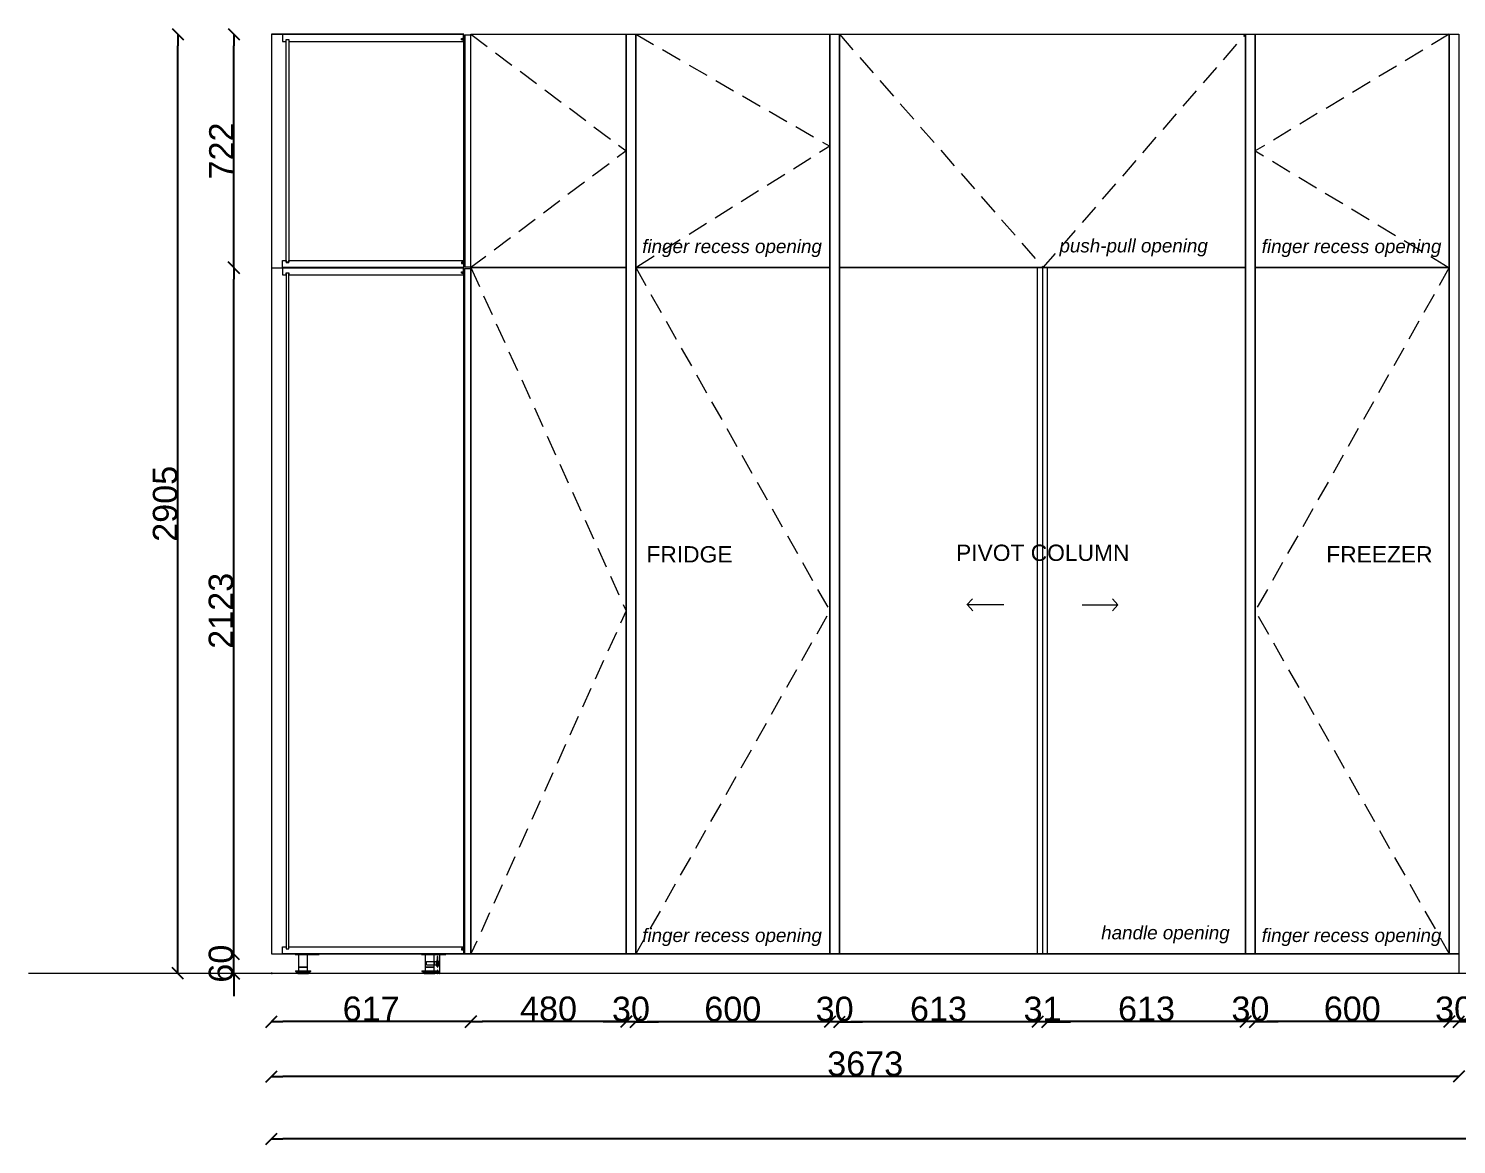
# Model space of a CAD drawing. Header units: millimetres. Extents: x -19300 to 8600, y 27389 to 46650.
# Drawn here: x -4655 to -238, y 33179 to 36630 of the extents above; entities that cross this region are included whole.
import ezdxf

# ---------------------------------------------------------------- set-up
doc = ezdxf.new("R2010")
doc.units = ezdxf.units.MM
doc.header["$LTSCALE"] = 50
doc.header["$PDMODE"] = 1
doc.header["$PDSIZE"] = -2
doc.linetypes.add('TRATTEGGIATAX2SSSS', pattern=[1.905, 1.27, -0.635])
doc.layers.get('0').update_dxf_attribs({"lineweight": 18})
doc.layers.get('Defpoints').update_dxf_attribs({"lineweight": 25})
for name, color, linetype, lineweight in [('DADA_FURNITURES', 7, 'Continuous', 13), ('DADA_TEXT', 7, 'Continuous', 9), ('Quote', 7, 'Continuous', 5)]:
    doc.layers.add(name, color=color, linetype=linetype, lineweight=lineweight)
doc.styles.add('Arial', font='arial.ttf')
doc.styles.add('Helvetica', font='')
doc.styles.add('Helvetica (italic)', font='ariali.ttf')
doc.styles.get('Helvetica').set_extended_font_data('Helvetica')
doc.dimstyles.new('M&C_quote arredo', dxfattribs={"dimtxt": 50.344329, "dimasz": 35.34668, "dimexe": 0, "dimexo": 0, "dimgap": 0.5, "dimtad": 1, "dimdec": 0, "dimtxsty": 'Arial', "dimblk": 'VW_SLASH', "dimblk1": 'VW_SLASH', "dimblk2": 'VW_SLASH', "dimcen": 0, "dimse1": 1, "dimse2": 1, "dimazin": 0, "dimtfac": 1, "dimtdec": 0, "dimtix": 1, "dimtmove": 0, "dimatfit": 0, "dimldrblk": 'VW_SLASH', "dimfxl": 0, "dimfxlon": 1, "dimfrac": 2, "dimtolj": 1, "dimarcsym": 0})

# ---------------------------------------------------------------- blocks, each defined once
blk = doc.blocks.new('VW_SLASH')
at = {"color": 0, "linetype": 'ByBlock', "lineweight": -2, "transparency": 16777216}
blk.add_line((0, 0), (-1, 0), dxfattribs=at)
at = {"color": 0, "linetype": 'Continuous', "lineweight": -2, "transparency": 16777216, "flags": 128}
blk.add_lwpolyline([(0.5, 0.5), (-0.5, -0.5)], dxfattribs=at)
blk = doc.blocks.new('*D140')
at = {"layer": 'Defpoints', "color": 0, "transparency": 16777216}
for p in [(-3903.5, 34181.8), (4584, 34181.8), (-3903.5, 33196.3)]:
    blk.add_point(p, dxfattribs=at)
at = {"layer": 'Quote', "color": 0, "linetype": 'Continuous', "lineweight": -2, "transparency": 16777216}
blk.add_line((4548.7, 33196.3), (-3868.2, 33196.3), dxfattribs=at)
at = {"layer": 'Quote', "color": 0, "lineweight": -2, "transparency": 16777216, "xscale": 35.3466796875, "yscale": 35.3466796875, "zscale": 35.3466796875, "rotation": 180}
blk.add_blockref('VW_SLASH', (-3903.5, 33196.3), dxfattribs=at)
at = {"layer": 'Quote', "color": 0, "lineweight": -2, "transparency": 16777216, "xscale": 35.3466796875, "yscale": 35.3466796875, "zscale": 35.3466796875}
blk.add_blockref('VW_SLASH', (4584, 33196.3), dxfattribs=at)
at = {"layer": 'Quote', "color": 0, "lineweight": 5, "transparency": 16777216, "insert": (340.2, 33235.6), "char_height": 75.65, "attachment_point": 5, "style": 'Helvetica'}
blk.add_mtext('\\A1;8488', dxfattribs=at)
blk = doc.blocks.new('*D144')
at = {"layer": 'Defpoints', "color": 0, "transparency": 16777216}
for p in [(-4020, 33767.8), (-3046.5, 33767.8), (-3046.5, 33707.8)]:
    blk.add_point(p, dxfattribs=at)
at = {"layer": 'Quote', "color": 0, "linetype": 'Continuous', "lineweight": -2, "transparency": 16777216}
for p, q in [((-4020, 33803.1), (-4020, 33838.5)), ((-4020, 33707.8), (-4020, 33767.8)), ((-4020, 33672.4), (-4020, 33637.1))]:
    blk.add_line(p, q, dxfattribs=at)
at = {"layer": 'Quote', "color": 0, "lineweight": -2, "transparency": 16777216, "xscale": 35.3466796875, "yscale": 35.3466796875, "zscale": 35.3466796875}
for p, rotation in [((-4020, 33767.8), 270), ((-4020, 33707.8), 90)]:
    blk.add_blockref('VW_SLASH', p, dxfattribs=dict(at, rotation=rotation))
at = {"layer": 'Quote', "color": 0, "lineweight": 5, "transparency": 16777216, "insert": (-4059.3, 33737.8), "char_height": 75.65, "attachment_point": 5, "rotation": 90, "style": 'Helvetica'}
blk.add_mtext('\\A1;60', dxfattribs=at)
blk = doc.blocks.new('*D145')
at = {"layer": 'Defpoints', "color": 0, "transparency": 16777216}
for p in [(-4020, 35890.8), (-3046.5, 35890.8), (-3046.5, 33767.8)]:
    blk.add_point(p, dxfattribs=at)
at = {"layer": 'Quote', "color": 0, "linetype": 'Continuous', "lineweight": -2, "transparency": 16777216}
blk.add_line((-4020, 33803.1), (-4020, 35855.4), dxfattribs=at)
at = {"layer": 'Quote', "color": 0, "lineweight": -2, "transparency": 16777216, "xscale": 35.3466796875, "yscale": 35.3466796875, "zscale": 35.3466796875}
for p, rotation in [((-4020, 35890.8), 90.00000000000269), ((-4020, 33767.8), 270.0000000000026)]:
    blk.add_blockref('VW_SLASH', p, dxfattribs=dict(at, rotation=rotation))
at = {"layer": 'Quote', "color": 0, "lineweight": 5, "transparency": 16777216, "insert": (-4059.3, 34829.3), "char_height": 75.65, "attachment_point": 5, "rotation": 90, "style": 'Helvetica'}
blk.add_mtext('\\A1;2123', dxfattribs=at)
blk = doc.blocks.new('*D146')
at = {"layer": 'Defpoints', "color": 0, "transparency": 16777216}
for p in [(-4020, 36612.8), (-3046.5, 36612.8), (-3046.5, 35890.8)]:
    blk.add_point(p, dxfattribs=at)
at = {"layer": 'Quote', "color": 0, "linetype": 'Continuous', "lineweight": -2, "transparency": 16777216}
blk.add_line((-4020, 35926.1), (-4020, 36577.4), dxfattribs=at)
at = {"layer": 'Quote', "color": 0, "lineweight": -2, "transparency": 16777216, "xscale": 35.3466796875, "yscale": 35.3466796875, "zscale": 35.3466796875}
for p, rotation in [((-4020, 36612.8), 89.99999999999538), ((-4020, 35890.8), 269.9999999999953)]:
    blk.add_blockref('VW_SLASH', p, dxfattribs=dict(at, rotation=rotation))
at = {"layer": 'Quote', "color": 0, "lineweight": 5, "transparency": 16777216, "insert": (-4058.3, 36251.8), "char_height": 75.65, "attachment_point": 5, "rotation": 90, "style": 'Helvetica'}
blk.add_mtext('\\A1;722', dxfattribs=at)
blk = doc.blocks.new('*D147')
at = {"layer": 'Defpoints', "color": 0, "transparency": 16777216}
for p in [(-4192.7, 36612.8), (-3046.5, 36612.8), (-3046.5, 33707.8)]:
    blk.add_point(p, dxfattribs=at)
at = {"layer": 'Quote', "color": 0, "linetype": 'Continuous', "lineweight": -2, "transparency": 16777216}
blk.add_line((-4192.7, 33743.1), (-4192.7, 36577.4), dxfattribs=at)
at = {"layer": 'Quote', "color": 0, "lineweight": -2, "transparency": 16777216, "xscale": 35.3466796875, "yscale": 35.3466796875, "zscale": 35.3466796875}
for p, rotation in [((-4192.7, 36612.8), 90), ((-4192.7, 33707.8), 270)]:
    blk.add_blockref('VW_SLASH', p, dxfattribs=dict(at, rotation=rotation))
at = {"layer": 'Quote', "color": 0, "lineweight": 5, "transparency": 16777216, "insert": (-4232, 35160.3), "char_height": 75.65, "attachment_point": 5, "rotation": 90, "style": 'Helvetica'}
blk.add_mtext('\\A1;2905', dxfattribs=at)
blk = doc.blocks.new('*D164')
at = {"layer": 'DADA_TEXT', "color": 0, "lineweight": -2, "transparency": 16777216}
blk.add_line((-295.8, 33558.5), (-825.2, 33558.5), dxfattribs=at)
at = {"layer": 'Defpoints', "color": 0, "transparency": 16777216}
for p in [(-860.5, 33767.8), (-260.5, 33767.8), (-860.5, 33558.5)]:
    blk.add_point(p, dxfattribs=at)
at = {"layer": 'DADA_TEXT', "color": 0, "lineweight": -2, "transparency": 16777216, "xscale": 35.3466796875, "yscale": 35.3466796875, "zscale": 35.3466796875, "rotation": 180}
blk.add_blockref('VW_SLASH', (-860.5, 33558.5), dxfattribs=at)
at = {"layer": 'DADA_TEXT', "color": 0, "lineweight": -2, "transparency": 16777216, "xscale": 35.3466796875, "yscale": 35.3466796875, "zscale": 35.3466796875}
blk.add_blockref('VW_SLASH', (-260.5, 33558.5), dxfattribs=at)
at = {"layer": 'DADA_TEXT', "color": 0, "transparency": 16777216, "insert": (-560.5, 33597.8), "char_height": 75.65, "attachment_point": 5, "style": 'Helvetica'}
blk.add_mtext('\\A1;600', dxfattribs=at)
blk = doc.blocks.new('*D165')
at = {"layer": 'DADA_TEXT', "color": 0, "lineweight": -2, "transparency": 16777216}
for p, q in [((-925.8, 33558.5), (-961.2, 33558.5)), ((-860.5, 33558.5), (-890.5, 33558.5)), ((-825.2, 33558.5), (-789.8, 33558.5))]:
    blk.add_line(p, q, dxfattribs=at)
at = {"layer": 'Defpoints', "color": 0, "transparency": 16777216}
for p in [(-890.5, 33767.8), (-860.5, 33767.8), (-890.5, 33558.5)]:
    blk.add_point(p, dxfattribs=at)
at = {"layer": 'DADA_TEXT', "color": 0, "lineweight": -2, "transparency": 16777216, "xscale": 35.3466796875, "yscale": 35.3466796875, "zscale": 35.3466796875}
blk.add_blockref('VW_SLASH', (-890.5, 33558.5), dxfattribs=at)
at = {"layer": 'DADA_TEXT', "color": 0, "lineweight": -2, "transparency": 16777216, "xscale": 35.3466796875, "yscale": 35.3466796875, "zscale": 35.3466796875, "rotation": 180}
blk.add_blockref('VW_SLASH', (-860.5, 33558.5), dxfattribs=at)
at = {"layer": 'DADA_TEXT', "color": 0, "transparency": 16777216, "insert": (-875.5, 33597.8), "char_height": 75.65, "attachment_point": 5, "style": 'Helvetica'}
blk.add_mtext('\\A1;30', dxfattribs=at)
blk = doc.blocks.new('*D166')
at = {"layer": 'DADA_TEXT', "color": 0, "lineweight": -2, "transparency": 16777216}
for p, q in [((-2211.8, 33558), (-2247.2, 33558)), ((-2146.5, 33558), (-2176.5, 33558)), ((-2111.2, 33558), (-2075.8, 33558))]:
    blk.add_line(p, q, dxfattribs=at)
at = {"layer": 'Defpoints', "color": 0, "transparency": 16777216}
for p in [(-2176.5, 33767.8), (-2146.5, 33767.8), (-2176.5, 33558)]:
    blk.add_point(p, dxfattribs=at)
at = {"layer": 'DADA_TEXT', "color": 0, "lineweight": -2, "transparency": 16777216, "xscale": 35.3466796875, "yscale": 35.3466796875, "zscale": 35.3466796875}
blk.add_blockref('VW_SLASH', (-2176.5, 33558), dxfattribs=at)
at = {"layer": 'DADA_TEXT', "color": 0, "lineweight": -2, "transparency": 16777216, "xscale": 35.3466796875, "yscale": 35.3466796875, "zscale": 35.3466796875, "rotation": 180}
blk.add_blockref('VW_SLASH', (-2146.5, 33558), dxfattribs=at)
at = {"layer": 'DADA_TEXT', "color": 0, "transparency": 16777216, "insert": (-2161.5, 33597.3), "char_height": 75.65, "attachment_point": 5, "style": 'Helvetica'}
blk.add_mtext('\\A1;30', dxfattribs=at)
blk = doc.blocks.new('*D167')
at = {"layer": 'DADA_TEXT', "color": 0, "lineweight": -2, "transparency": 16777216}
blk.add_line((-2211.8, 33558), (-2741.2, 33558), dxfattribs=at)
at = {"layer": 'Defpoints', "color": 0, "transparency": 16777216}
for p in [(-2776.5, 33767.8), (-2176.5, 33767.8), (-2776.5, 33558)]:
    blk.add_point(p, dxfattribs=at)
at = {"layer": 'DADA_TEXT', "color": 0, "lineweight": -2, "transparency": 16777216, "xscale": 35.3466796875, "yscale": 35.3466796875, "zscale": 35.3466796875, "rotation": 180}
blk.add_blockref('VW_SLASH', (-2776.5, 33558), dxfattribs=at)
at = {"layer": 'DADA_TEXT', "color": 0, "lineweight": -2, "transparency": 16777216, "xscale": 35.3466796875, "yscale": 35.3466796875, "zscale": 35.3466796875}
blk.add_blockref('VW_SLASH', (-2176.5, 33558), dxfattribs=at)
at = {"layer": 'DADA_TEXT', "color": 0, "transparency": 16777216, "insert": (-2476.5, 33597.3), "char_height": 75.65, "attachment_point": 5, "style": 'Helvetica'}
blk.add_mtext('\\A1;600', dxfattribs=at)
blk = doc.blocks.new('*D168')
at = {"layer": 'DADA_TEXT', "color": 0, "lineweight": -2, "transparency": 16777216}
for p, q in [((-2841.8, 33558), (-2877.2, 33558)), ((-2776.5, 33558), (-2806.5, 33558)), ((-2741.2, 33558), (-2705.8, 33558))]:
    blk.add_line(p, q, dxfattribs=at)
at = {"layer": 'Defpoints', "color": 0, "transparency": 16777216}
for p in [(-2806.5, 33767.8), (-2776.5, 33767.8), (-2806.5, 33558)]:
    blk.add_point(p, dxfattribs=at)
at = {"layer": 'DADA_TEXT', "color": 0, "lineweight": -2, "transparency": 16777216, "xscale": 35.3466796875, "yscale": 35.3466796875, "zscale": 35.3466796875}
blk.add_blockref('VW_SLASH', (-2806.5, 33558), dxfattribs=at)
at = {"layer": 'DADA_TEXT', "color": 0, "lineweight": -2, "transparency": 16777216, "xscale": 35.3466796875, "yscale": 35.3466796875, "zscale": 35.3466796875, "rotation": 180}
blk.add_blockref('VW_SLASH', (-2776.5, 33558), dxfattribs=at)
at = {"layer": 'DADA_TEXT', "color": 0, "transparency": 16777216, "insert": (-2791.5, 33597.3), "char_height": 75.65, "attachment_point": 5, "style": 'Helvetica'}
blk.add_mtext('\\A1;30', dxfattribs=at)
blk = doc.blocks.new('*D169')
at = {"layer": 'DADA_TEXT', "color": 0, "lineweight": -2, "transparency": 16777216}
blk.add_line((-2841.8, 33558.5), (-3251.2, 33558.5), dxfattribs=at)
at = {"layer": 'Defpoints', "color": 0, "transparency": 16777216}
for p in [(-3286.5, 33767.8), (-2806.5, 33767.8), (-3286.5, 33558.5)]:
    blk.add_point(p, dxfattribs=at)
at = {"layer": 'DADA_TEXT', "color": 0, "lineweight": -2, "transparency": 16777216, "xscale": 35.3466796875, "yscale": 35.3466796875, "zscale": 35.3466796875, "rotation": 180}
blk.add_blockref('VW_SLASH', (-3286.5, 33558.5), dxfattribs=at)
at = {"layer": 'DADA_TEXT', "color": 0, "lineweight": -2, "transparency": 16777216, "xscale": 35.3466796875, "yscale": 35.3466796875, "zscale": 35.3466796875}
blk.add_blockref('VW_SLASH', (-2806.5, 33558.5), dxfattribs=at)
at = {"layer": 'DADA_TEXT', "color": 0, "transparency": 16777216, "insert": (-3046.5, 33597.8), "char_height": 75.65, "attachment_point": 5, "style": 'Helvetica'}
blk.add_mtext('\\A1;480', dxfattribs=at)
blk = doc.blocks.new('*D170')
at = {"layer": 'DADA_TEXT', "color": 0, "lineweight": -2, "transparency": 16777216}
blk.add_line((-3321.8, 33558.5), (-3868.2, 33558.5), dxfattribs=at)
at = {"layer": 'Defpoints', "color": 0, "transparency": 16777216}
for p in [(-3903.5, 33767.8), (-3286.5, 33767.8), (-3903.5, 33558.5)]:
    blk.add_point(p, dxfattribs=at)
at = {"layer": 'DADA_TEXT', "color": 0, "lineweight": -2, "transparency": 16777216, "xscale": 35.3466796875, "yscale": 35.3466796875, "zscale": 35.3466796875, "rotation": 180}
blk.add_blockref('VW_SLASH', (-3903.5, 33558.5), dxfattribs=at)
at = {"layer": 'DADA_TEXT', "color": 0, "lineweight": -2, "transparency": 16777216, "xscale": 35.3466796875, "yscale": 35.3466796875, "zscale": 35.3466796875}
blk.add_blockref('VW_SLASH', (-3286.5, 33558.5), dxfattribs=at)
at = {"layer": 'DADA_TEXT', "color": 0, "transparency": 16777216, "insert": (-3595, 33597.8), "char_height": 75.65, "attachment_point": 5, "style": 'Helvetica'}
blk.add_mtext('\\A1;617', dxfattribs=at)
blk = doc.blocks.new('*D171')
at = {"layer": 'DADA_TEXT', "color": 0, "lineweight": -2, "transparency": 16777216}
blk.add_line((-265.8, 33388.5), (-3868.2, 33388.5), dxfattribs=at)
at = {"layer": 'Defpoints', "color": 0, "transparency": 16777216}
for p in [(-3903.5, 33767.8), (-230.5, 33767.8), (-3903.5, 33388.5)]:
    blk.add_point(p, dxfattribs=at)
at = {"layer": 'DADA_TEXT', "color": 0, "lineweight": -2, "transparency": 16777216, "xscale": 35.3466796875, "yscale": 35.3466796875, "zscale": 35.3466796875, "rotation": 180}
blk.add_blockref('VW_SLASH', (-3903.5, 33388.5), dxfattribs=at)
at = {"layer": 'DADA_TEXT', "color": 0, "lineweight": -2, "transparency": 16777216, "xscale": 35.3466796875, "yscale": 35.3466796875, "zscale": 35.3466796875}
blk.add_blockref('VW_SLASH', (-230.5, 33388.5), dxfattribs=at)
at = {"layer": 'DADA_TEXT', "color": 0, "transparency": 16777216, "insert": (-2067, 33427.9), "char_height": 75.65, "attachment_point": 5, "style": 'Helvetica'}
blk.add_mtext('\\A1;3673', dxfattribs=at)
blk = doc.blocks.new('*D172')
at = {"layer": 'DADA_TEXT', "color": 0, "lineweight": -2, "transparency": 16777216}
for p, q in [((-295.8, 33558.5), (-331.2, 33558.5)), ((-230.5, 33558.5), (-260.5, 33558.5)), ((-195.2, 33558.5), (-159.8, 33558.5))]:
    blk.add_line(p, q, dxfattribs=at)
at = {"layer": 'Defpoints', "color": 0, "transparency": 16777216}
for p in [(-260.5, 33767.8), (-230.5, 33767.8), (-260.5, 33558.5)]:
    blk.add_point(p, dxfattribs=at)
at = {"layer": 'DADA_TEXT', "color": 0, "lineweight": -2, "transparency": 16777216, "xscale": 35.3466796875, "yscale": 35.3466796875, "zscale": 35.3466796875}
blk.add_blockref('VW_SLASH', (-260.5, 33558.5), dxfattribs=at)
at = {"layer": 'DADA_TEXT', "color": 0, "lineweight": -2, "transparency": 16777216, "xscale": 35.3466796875, "yscale": 35.3466796875, "zscale": 35.3466796875, "rotation": 180}
blk.add_blockref('VW_SLASH', (-230.5, 33558.5), dxfattribs=at)
at = {"layer": 'DADA_TEXT', "color": 0, "transparency": 16777216, "insert": (-245.5, 33597.8), "char_height": 75.65, "attachment_point": 5, "style": 'Helvetica'}
blk.add_mtext('\\A1;30', dxfattribs=at)
blk = doc.blocks.new('*D190')
at = {"layer": 'DADA_TEXT', "color": 0, "lineweight": -2, "transparency": 16777216}
blk.add_line((-1569.3, 33558), (-2111.2, 33558), dxfattribs=at)
at = {"layer": 'Defpoints', "color": 0, "transparency": 16777216}
for p in [(-2146.5, 33767.8), (-1534, 33767.8), (-2146.5, 33558)]:
    blk.add_point(p, dxfattribs=at)
at = {"layer": 'DADA_TEXT', "color": 0, "lineweight": -2, "transparency": 16777216, "xscale": 35.3466796875, "yscale": 35.3466796875, "zscale": 35.3466796875, "rotation": 180}
blk.add_blockref('VW_SLASH', (-2146.5, 33558), dxfattribs=at)
at = {"layer": 'DADA_TEXT', "color": 0, "lineweight": -2, "transparency": 16777216, "xscale": 35.3466796875, "yscale": 35.3466796875, "zscale": 35.3466796875}
blk.add_blockref('VW_SLASH', (-1534, 33558), dxfattribs=at)
at = {"layer": 'DADA_TEXT', "color": 0, "transparency": 16777216, "insert": (-1840.3, 33597.3), "char_height": 75.65, "attachment_point": 5, "style": 'Helvetica'}
blk.add_mtext('\\A1;613', dxfattribs=at)
blk = doc.blocks.new('*D191')
at = {"layer": 'DADA_TEXT', "color": 0, "lineweight": -2, "transparency": 16777216}
for p, q in [((-1569.3, 33558), (-1604.7, 33558)), ((-1503, 33558), (-1534, 33558)), ((-1467.7, 33558), (-1432.3, 33558))]:
    blk.add_line(p, q, dxfattribs=at)
at = {"layer": 'Defpoints', "color": 0, "transparency": 16777216}
for p in [(-1534, 33767.8), (-1503, 33767.8), (-1534, 33558)]:
    blk.add_point(p, dxfattribs=at)
at = {"layer": 'DADA_TEXT', "color": 0, "lineweight": -2, "transparency": 16777216, "xscale": 35.3466796875, "yscale": 35.3466796875, "zscale": 35.3466796875}
blk.add_blockref('VW_SLASH', (-1534, 33558), dxfattribs=at)
at = {"layer": 'DADA_TEXT', "color": 0, "lineweight": -2, "transparency": 16777216, "xscale": 35.3466796875, "yscale": 35.3466796875, "zscale": 35.3466796875, "rotation": 180}
blk.add_blockref('VW_SLASH', (-1503, 33558), dxfattribs=at)
at = {"layer": 'DADA_TEXT', "color": 0, "transparency": 16777216, "insert": (-1518.5, 33597.3), "char_height": 75.65, "attachment_point": 5, "style": 'Helvetica'}
blk.add_mtext('\\A1;31', dxfattribs=at)
blk = doc.blocks.new('*D192')
at = {"layer": 'DADA_TEXT', "color": 0, "lineweight": -2, "transparency": 16777216}
blk.add_line((-925.8, 33558.5), (-1467.7, 33558.5), dxfattribs=at)
at = {"layer": 'Defpoints', "color": 0, "transparency": 16777216}
for p in [(-1503, 33767.8), (-890.5, 33767.8), (-1503, 33558.5)]:
    blk.add_point(p, dxfattribs=at)
at = {"layer": 'DADA_TEXT', "color": 0, "lineweight": -2, "transparency": 16777216, "xscale": 35.3466796875, "yscale": 35.3466796875, "zscale": 35.3466796875, "rotation": 180}
blk.add_blockref('VW_SLASH', (-1503, 33558.5), dxfattribs=at)
at = {"layer": 'DADA_TEXT', "color": 0, "lineweight": -2, "transparency": 16777216, "xscale": 35.3466796875, "yscale": 35.3466796875, "zscale": 35.3466796875}
blk.add_blockref('VW_SLASH', (-890.5, 33558.5), dxfattribs=at)
at = {"layer": 'DADA_TEXT', "color": 0, "transparency": 16777216, "insert": (-1196.8, 33597.8), "char_height": 75.65, "attachment_point": 5, "style": 'Helvetica'}
blk.add_mtext('\\A1;613', dxfattribs=at)

msp = doc.modelspace()

# ---------------------------------------------------------------- linework, layer by layer
at = {"layer": 'DADA_FURNITURES', "color": 7, "linetype": 'Continuous', "lineweight": 5, "transparency": 33554687}
for p, q in [((-3903.2, 36612.7), (-3308.5, 36612.7)), ((-3903.2, 35890.7), (-3308.5, 35890.7)), ((-2146.5, 35890.8), (-890.5, 35890.8)), ((5356.7, 33707.8), (-4654.7, 33707.8))]:
    msp.add_line(p, q, dxfattribs=at)
at = {"layer": 'DADA_FURNITURES'}
for p, q in [((-3314.9, 36598.9), (-3314.2, 36599.8)), ((-3314.9, 36598.9), (-3314.2, 36599.8)), ((-3314.9, 36596.6), (-3314.2, 36595.7)), ((-3314.2, 36599.8), (-3313.6, 36599.8)), ((-3314.2, 36595.7), (-3313.6, 36595.7)), ((-3313.8, 36599.6), (-3313.6, 36599.8)), ((-3313.8, 36595.9), (-3313.6, 36595.7)), ((-3313.5, 36599.2), (-3313.6, 36599.2)), ((-3313.5, 36596.2), (-3313.6, 36596.2)), ((-3313.3, 36599.3), (-3312.8, 36599.8)), ((-3313.3, 36596.2), (-3312.8, 36595.7)), ((-3312.8, 36599.8), (-3312.1, 36599.8)), ((-3312.8, 36595.7), (-3312.1, 36595.7)), ((-3312.3, 36599.6), (-3312.1, 36599.8)), ((-3312.3, 36595.9), (-3312.1, 36595.7)), ((-3312, 36599.2), (-3312.1, 36599.2)), ((-3312, 36596.2), (-3312.1, 36596.2)), ((-3311.8, 36599.3), (-3311.3, 36599.8)), ((-3311.8, 36596.2), (-3311.3, 36595.7)), ((-3311.3, 36599.8), (-3310.6, 36599.8)), ((-3311.3, 36595.7), (-3310.6, 36595.7)), ((-3310.8, 36599.6), (-3310.6, 36599.8)), ((-3310.8, 36595.9), (-3310.6, 36595.7)), ((-3310.2, 36599.2), (-3310.6, 36599.2)), ((-3310.2, 36596.2), (-3310.6, 36596.2)), ((-3309.8, 36599.7), (-3310.1, 36599.3)), ((-3309.8, 36595.8), (-3310.1, 36596.2)), ((-3307.8, 36599.7), (-3309.7, 36599.7)), ((-3307.8, 36595.7), (-3309.7, 36595.7)), ((-3307.8, 36596.3), (-3307.8, 36599.1)), ((-3314.9, 35906.9), (-3314.2, 35907.8)), ((-3314.2, 35907.8), (-3313.6, 35907.8)), ((-3313.8, 35907.5), (-3313.6, 35907.8)), ((-3313.5, 35907.2), (-3313.6, 35907.2)), ((-3313.3, 35907.3), (-3312.8, 35907.8)), ((-3312.8, 35907.8), (-3312.1, 35907.8)), ((-3312.3, 35907.5), (-3312.1, 35907.8)), ((-3312, 35907.2), (-3312.1, 35907.2)), ((-3311.8, 35907.3), (-3311.3, 35907.8)), ((-3311.3, 35907.8), (-3310.6, 35907.8)), ((-3310.8, 35907.5), (-3310.6, 35907.8)), ((-3310.2, 35907.2), (-3310.6, 35907.2)), ((-3309.8, 35907.6), (-3310.1, 35907.3)), ((-3307.8, 35907.7), (-3309.7, 35907.7)), ((-3307.8, 35907.1), (-3307.8, 35904.3)), ((-3314.9, 35904.5), (-3314.2, 35903.6)), ((-3314.9, 35904.5), (-3314.2, 35903.6)), ((-3314.9, 35876.9), (-3314.2, 35877.8)), ((-3314.9, 35876.9), (-3314.2, 35877.8)), ((-3314.9, 35874.6), (-3314.2, 35873.7)), ((-3314.2, 35903.6), (-3313.6, 35903.6)), ((-3314.2, 35877.8), (-3313.6, 35877.8)), ((-3314.2, 35873.7), (-3313.6, 35873.7)), ((-3313.8, 35903.9), (-3313.6, 35903.6)), ((-3313.8, 35877.6), (-3313.6, 35877.8)), ((-3313.8, 35874), (-3313.6, 35873.7)), ((-3313.5, 35904.2), (-3313.6, 35904.2)), ((-3313.5, 35877.3), (-3313.6, 35877.3)), ((-3313.5, 35874.3), (-3313.6, 35874.3)), ((-3313.3, 35904.1), (-3312.8, 35903.6)), ((-3313.3, 35877.4), (-3312.8, 35877.8)), ((-3313.3, 35874.2), (-3312.8, 35873.7)), ((-3312.8, 35903.6), (-3312.1, 35903.6)), ((-3312.8, 35877.8), (-3312.1, 35877.8)), ((-3312.8, 35873.7), (-3312.1, 35873.7)), ((-3312.3, 35903.9), (-3312.1, 35903.6)), ((-3312.3, 35877.6), (-3312.1, 35877.8)), ((-3312.3, 35874), (-3312.1, 35873.7)), ((-3312, 35904.2), (-3312.1, 35904.2)), ((-3312, 35877.3), (-3312.1, 35877.3)), ((-3312, 35874.3), (-3312.1, 35874.3)), ((-3311.8, 35904.1), (-3311.3, 35903.6)), ((-3311.8, 35877.4), (-3311.3, 35877.8)), ((-3311.8, 35874.2), (-3311.3, 35873.7)), ((-3311.3, 35903.6), (-3310.6, 35903.6)), ((-3311.3, 35877.8), (-3310.6, 35877.8)), ((-3311.3, 35873.7), (-3310.6, 35873.7)), ((-3310.8, 35903.9), (-3310.6, 35903.6)), ((-3310.8, 35877.6), (-3310.6, 35877.8)), ((-3310.8, 35874), (-3310.6, 35873.7)), ((-3310.2, 35904.2), (-3310.6, 35904.2)), ((-3310.2, 35877.3), (-3310.6, 35877.3)), ((-3310.2, 35874.3), (-3310.6, 35874.3)), ((-3309.8, 35903.8), (-3310.1, 35904.1)), ((-3309.8, 35877.7), (-3310.1, 35877.4)), ((-3309.8, 35873.9), (-3310.1, 35874.2)), ((-3307.8, 35903.7), (-3309.7, 35903.7)), ((-3307.8, 35877.8), (-3309.7, 35877.8)), ((-3307.8, 35873.8), (-3309.7, 35873.8)), ((-3307.8, 35874.4), (-3307.8, 35877.2)), ((-1534, 33767.8), (-1534, 35890.8)), ((-1518.5, 35890.8), (-1518.5, 33767.8)), ((-1503, 33767.8), (-1503, 35890.8)), ((-3830.5, 33767.8), (-3830.5, 33765.8)), ((-3830.5, 33765.8), (-3805.5, 33765.8)), ((-3819.5, 33765.8), (-3819.5, 33727.8)), ((-3805.5, 33765.8), (-3760.5, 33765.8)), ((-3791.5, 33727.8), (-3791.5, 33765.8)), ((-3760.5, 33765.8), (-3755.5, 33765.8)), ((-3755.5, 33765.8), (-3755.5, 33767.8)), ((-3439.5, 33767.8), (-3439.5, 33765.8)), ((-3439.5, 33765.8), (-3414.5, 33765.8)), ((-3428.5, 33765.8), (-3428.5, 33727.8)), ((-3424.3, 33744.5), (-3392.3, 33744.5)), ((-3424.3, 33734.5), (-3424.3, 33744.5)), ((-3414.5, 33765.8), (-3369.5, 33765.8)), ((-3400.5, 33727.8), (-3400.5, 33765.8)), ((-3398, 33734.5), (-3398, 33744.5)), ((-3392.3, 33729.5), (-3392.3, 33744.5)), ((-3390.5, 33760), (-3390.5, 33742.6)), ((-3390.5, 33734.5), (-3390.5, 33749.5)), ((-3389.4, 33760.3), (-3390.2, 33760.3)), ((-3389.2, 33745.2), (-3389.2, 33760.1)), ((-3384.1, 33744.9), (-3388.9, 33744.9)), ((-3388.5, 33742.6), (-3388.5, 33743.6)), ((-3388.5, 33743.6), (-3384.2, 33743.6)), ((-3388, 33734.5), (-3388, 33742.5)), ((-3387, 33734.5), (-3387, 33742.5)), ((-3385, 33734.5), (-3385, 33742.5)), ((-3383.9, 33760.1), (-3383.9, 33745.1)), ((-3383.9, 33743.3), (-3383.9, 33737.8)), ((-3382.8, 33760.3), (-3383.7, 33760.3)), ((-3382.5, 33708.1), (-3382.5, 33760)), ((-3369.5, 33765.8), (-3364.5, 33765.8)), ((-3364.5, 33765.8), (-3364.5, 33767.8)), ((-3314.9, 33783.9), (-3314.2, 33784.8)), ((-3314.9, 33781.6), (-3314.2, 33780.7)), ((-3314.9, 33781.6), (-3314.2, 33780.7)), ((-3314.2, 33784.8), (-3313.6, 33784.8)), ((-3314.2, 33780.7), (-3313.6, 33780.7)), ((-3313.8, 33784.6), (-3313.6, 33784.8)), ((-3313.8, 33781), (-3313.6, 33780.7)), ((-3313.5, 33784.3), (-3313.6, 33784.3)), ((-3313.5, 33781.3), (-3313.6, 33781.3)), ((-3313.3, 33784.4), (-3312.8, 33784.8)), ((-3313.3, 33781.2), (-3312.8, 33780.7)), ((-3312.8, 33784.8), (-3312.1, 33784.8)), ((-3312.8, 33780.7), (-3312.1, 33780.7)), ((-3312.3, 33784.6), (-3312.1, 33784.8)), ((-3312.3, 33781), (-3312.1, 33780.7)), ((-3312, 33784.3), (-3312.1, 33784.3)), ((-3312, 33781.3), (-3312.1, 33781.3)), ((-3311.8, 33784.4), (-3311.3, 33784.8)), ((-3311.8, 33781.2), (-3311.3, 33780.7)), ((-3311.3, 33784.8), (-3310.6, 33784.8)), ((-3311.3, 33780.7), (-3310.6, 33780.7)), ((-3310.8, 33784.6), (-3310.6, 33784.8)), ((-3310.8, 33781), (-3310.6, 33780.7)), ((-3310.2, 33784.3), (-3310.6, 33784.3)), ((-3310.2, 33781.3), (-3310.6, 33781.3)), ((-3309.8, 33784.7), (-3310.1, 33784.4)), ((-3309.8, 33780.9), (-3310.1, 33781.2)), ((-3307.8, 33784.8), (-3309.7, 33784.8)), ((-3307.8, 33780.8), (-3309.7, 33780.8)), ((-3307.8, 33784.2), (-3307.8, 33781.4)), ((-3829.5, 33715.8), (-3829.5, 33713.3)), ((-3829.5, 33715.8), (-3781.5, 33715.8)), ((-3829.5, 33713.3), (-3781.5, 33713.3)), ((-3825.5, 33713.3), (-3825.5, 33711.8)), ((-3825.5, 33711.8), (-3825.5, 33711.8)), ((-3825.5, 33711.8), (-3785.5, 33711.8)), ((-3821.5, 33707.8), (-3789.5, 33707.8)), ((-3819.5, 33727.8), (-3791.5, 33727.8)), ((-3819.5, 33727.3), (-3819.5, 33726.3)), ((-3819.5, 33727.3), (-3791.5, 33727.3)), ((-3819.5, 33726.3), (-3819.3, 33726.3)), ((-3819.3, 33726.3), (-3819.3, 33715.8)), ((-3819, 33727.8), (-3819, 33727.3)), ((-3792, 33727.3), (-3792, 33727.8)), ((-3791.6, 33726.3), (-3791.5, 33726.3)), ((-3791.6, 33715.8), (-3791.6, 33726.3)), ((-3791.5, 33726.3), (-3791.5, 33727.3)), ((-3788.5, 33711.8), (-3785.5, 33711.8)), ((-3785.5, 33711.8), (-3785.5, 33713.3)), ((-3785.5, 33711.8), (-3785.5, 33711.8)), ((-3781.5, 33713.3), (-3781.5, 33715.8)), ((-3438.5, 33715.8), (-3438.5, 33713.3)), ((-3438.5, 33715.8), (-3390.5, 33715.8)), ((-3438.5, 33713.3), (-3390.5, 33713.3)), ((-3434.5, 33713.3), (-3434.5, 33711.8)), ((-3434.5, 33711.8), (-3434.5, 33711.8)), ((-3434.5, 33711.8), (-3394.5, 33711.8)), ((-3430.5, 33707.8), (-3398.5, 33707.8)), ((-3428.5, 33727.8), (-3400.5, 33727.8)), ((-3428.5, 33727.3), (-3428.5, 33726.3)), ((-3428.5, 33727.3), (-3400.5, 33727.3)), ((-3428.5, 33726.3), (-3428.3, 33726.3)), ((-3428.3, 33726.3), (-3428.3, 33715.8)), ((-3428, 33727.8), (-3428, 33727.3)), ((-3424.3, 33734.5), (-3392.3, 33734.5)), ((-3401, 33727.3), (-3401, 33727.8)), ((-3400.6, 33726.3), (-3400.5, 33726.3)), ((-3400.6, 33715.8), (-3400.6, 33726.3)), ((-3400.5, 33726.3), (-3400.5, 33727.3)), ((-3397.5, 33711.8), (-3394.5, 33711.8)), ((-3394.5, 33711.8), (-3394.5, 33713.3)), ((-3394.5, 33711.8), (-3394.5, 33711.8)), ((-3390.5, 33741), (-3388, 33741)), ((-3390.5, 33736), (-3388, 33736)), ((-3390.5, 33734.6), (-3390.5, 33732.5)), ((-3390.5, 33713.3), (-3390.5, 33715.8)), ((-3390.5, 33713.6), (-3390.5, 33710.1)), ((-3390.5, 33712.3), (-3390.5, 33708.1)), ((-3390.5, 33710.1), (-3390.5, 33712.3)), ((-3390.2, 33707.8), (-3389.6, 33707.8)), ((-3390.1, 33732.1), (-3390.1, 33727.9)), ((-3390.1, 33717.1), (-3390.1, 33714)), ((-3389.3, 33711), (-3389.3, 33712.3)), ((-3389.3, 33708.1), (-3389.3, 33709.5)), ((-3388.8, 33731.4), (-3389.1, 33731.1)), ((-3389.1, 33731.1), (-3388.8, 33730.8)), ((-3388.8, 33729.3), (-3389.1, 33729)), ((-3389.1, 33729), (-3388.8, 33728.7)), ((-3389.1, 33712.5), (-3386.6, 33712.5)), ((-3388.2, 33710.8), (-3389.1, 33710.8)), ((-3389, 33709.8), (-3388.5, 33709.8)), ((-3388.8, 33731.4), (-3388.8, 33732)), ((-3388.8, 33730.8), (-3388.8, 33729.3)), ((-3388.8, 33727.9), (-3388.8, 33728.7)), ((-3388.8, 33714.1), (-3388.8, 33717.1)), ((-3388.5, 33733.6), (-3388.5, 33734.6)), ((-3384.2, 33733.6), (-3388.5, 33733.6)), ((-3388.5, 33732.3), (-3384.2, 33732.3)), ((-3384.2, 33713.8), (-3388.5, 33713.8)), ((-3388, 33710.3), (-3388, 33710.6)), ((-3386.6, 33712.5), (-3384.3, 33712.5)), ((-3385.5, 33710.6), (-3385.5, 33710.3)), ((-3384.3, 33710.8), (-3385.3, 33710.8)), ((-3385, 33709.8), (-3384.1, 33709.8)), ((-3384.1, 33712.3), (-3384.1, 33711)), ((-3383.9, 33737.8), (-3383.9, 33733.9)), ((-3383.9, 33732), (-3383.9, 33714.1)), ((-3383.8, 33709.5), (-3383.8, 33708.1)), ((-3383.5, 33707.8), (-3382.8, 33707.8))]:
    msp.add_line(p, q, dxfattribs=at)
at = {"layer": 'DADA_FURNITURES', "flags": 128}
for points in [[(-3308.5, 35890.7), (-3308.5, 36612.7), (-3903.5, 36612.7), (-3903.5, 35890.7)], [(-3903.5, 35890.8), (-3903.5, 33767.8), (-3308.5, 33767.8), (-3308.5, 35890.8)], [(-3903.5, 33710.3), (-3903.5, 33707.8), (-3901.2, 33707.8)]]:
    msp.add_lwpolyline(points, dxfattribs=at)
for points in [[(-3849.5, 36596.7), (-3849.5, 36590.7), (-3309.5, 36590.7), (-3309.5, 36595.7), (-3315.3, 36595.7), (-3315.3, 36599.7), (-3309.5, 36599.7), (-3309.5, 36612.7), (-3869.5, 36612.7), (-3869.5, 36590.7), (-3858.3, 36590.7), (-3858.3, 36596.7)], [(-3857.6, 36596.7), (-3849.6, 36596.7), (-3849.6, 35907.6), (-3857.6, 35907.6)], [(-3286.5, 36609.7), (-3305.5, 36609.7), (-3305.5, 35893.7), (-3286.5, 35893.7)], [(-3849.5, 35906.7), (-3849.5, 35912.7), (-3309.5, 35912.7), (-3309.5, 35907.7), (-3315.3, 35907.7), (-3315.3, 35903.7), (-3309.5, 35903.7), (-3309.5, 35890.7), (-3869.5, 35890.7), (-3869.5, 35912.7), (-3858.3, 35912.7), (-3858.3, 35906.7)], [(-3849.5, 35874.8), (-3849.5, 35868.8), (-3309.5, 35868.8), (-3309.5, 35873.8), (-3315.3, 35873.8), (-3315.3, 35877.8), (-3309.5, 35877.8), (-3309.5, 35890.8), (-3869.5, 35890.8), (-3869.5, 35868.8), (-3858.3, 35868.8), (-3858.3, 35874.8)], [(-3857.6, 33783.8), (-3849.6, 33783.8), (-3849.6, 35873.9), (-3857.6, 35873.9)], [(-3286.5, 33767.8), (-3305.5, 33767.8), (-3305.5, 35887.8), (-3286.5, 35887.8)], [(-3849.5, 33783.8), (-3849.5, 33789.8), (-3309.5, 33789.8), (-3309.5, 33784.8), (-3315.3, 33784.8), (-3315.3, 33780.8), (-3309.5, 33780.8), (-3309.5, 33767.8), (-3869.5, 33767.8), (-3869.5, 33789.8), (-3858.3, 33789.8), (-3858.3, 33783.8)]]:
    msp.add_lwpolyline(points, close=True, dxfattribs=at)
at = {"layer": 'DADA_FURNITURES', "color": 7, "linetype": 'Continuous', "lineweight": 5, "transparency": 33554687, "flags": 128}
for points in [[(-3286.5, 36612.8), (-2806.5, 36612.8), (-2806.5, 33767.8), (-3286.5, 33767.8)], [(-3286.5, 36612.8), (-2806.5, 36612.8), (-2806.5, 35890.8), (-3286.5, 35890.8)], [(-2806.5, 36612.8), (-2776.5, 36612.8), (-2776.5, 33767.8), (-2806.5, 33767.8)], [(-2776.5, 36612.8), (-2176.5, 36612.8), (-2176.5, 35890.8), (-2776.5, 35890.8)], [(-2176.5, 36612.8), (-2146.5, 36612.8), (-2146.5, 33767.8), (-2176.5, 33767.8)], [(-2146.5, 36612.8), (-890.5, 36612.8), (-890.5, 35890.8), (-2146.5, 35890.8)], [(-890.5, 36612.8), (-860.5, 36612.8), (-860.5, 33767.8), (-890.5, 33767.8)], [(-860.5, 36612.8), (-260.5, 36612.8), (-260.5, 35890.8), (-860.5, 35890.8)], [(-260.5, 36612.8), (-230.5, 36612.8), (-230.5, 33767.8), (-260.5, 33767.8)], [(-3286.5, 35890.8), (-2806.5, 35890.8), (-2806.5, 33767.8), (-3286.5, 33767.8)], [(-2776.5, 35890.8), (-2176.5, 35890.8), (-2176.5, 33767.8), (-2776.5, 33767.8)], [(-2146.5, 35890.8), (-890.5, 35890.8), (-890.5, 33767.8), (-2146.5, 33767.8)], [(-860.5, 35890.8), (-260.5, 35890.8), (-260.5, 33767.8), (-860.5, 33767.8)], [(-3382.5, 33767.8), (-230.5, 33767.8), (-230.5, 33707.8), (-3382.5, 33707.8)]]:
    msp.add_lwpolyline(points, close=True, dxfattribs=at)
at = {"layer": 'DADA_FURNITURES', "color": 7, "linetype": 'TRATTEGGIATAX2SSSS', "lineweight": 5, "flags": 128}
for points in [[(-3286.5, 36612.8), (-2806.5, 36251.8), (-3286.5, 35890.8)], [(-2776.5, 36612.8), (-2176.5, 36266.4), (-2776.5, 35890.8)], [(-2146.5, 36612.8), (-1516.1, 35890.8), (-890.5, 36612.8)], [(-260.5, 36612.8), (-860.5, 36251.8), (-260.5, 35890.8)], [(-3286.5, 35890.8), (-2806.5, 34829.3), (-3286.5, 33767.8)], [(-2776.5, 35890.8), (-2176.5, 34829.3), (-2776.5, 33767.8)], [(-260.5, 35890.8), (-860.5, 34829.3), (-260.5, 33767.8)]]:
    msp.add_lwpolyline(points, dxfattribs=at)
at = {"layer": 'DADA_FURNITURES'}
for centre, radius, start, end in [((-3313.3, 36597.7), 2, 144.0577, 215.9423), ((-3313.6, 36599.4), 0.2, 144.0577, 270), ((-3313.6, 36596), 0.2, 90, 215.9423), ((-3313.5, 36599.4), 0.2, 270, 324.0577), ((-3313.5, 36596), 0.2, 35.9423, 90), ((-3312.1, 36599.4), 0.2, 144.0577, 270), ((-3312.1, 36596), 0.2, 90, 215.9423), ((-3312, 36599.4), 0.2, 270, 324.0577), ((-3312, 36596), 0.2, 35.9423, 90), ((-3310.6, 36599.4), 0.2, 144.0577, 270), ((-3310.6, 36596), 0.2, 90, 215.9423), ((-3310.2, 36599.4), 0.2, 270, 324.6883), ((-3310.2, 36596), 0.2, 35.3117, 90), ((-3309.7, 36599.5), 0.2, 90, 144.6883), ((-3309.7, 36595.9), 0.2, 215.3117, 270), ((-3307.8, 36597.7), 2, 0, 90), ((-3307.7, 36599.1), 0.1, 85.904, 180), ((-3307.8, 36597.7), 2, 270, 0), ((-3307.7, 36596.3), 0.1, 180, 274.096), ((-3307.8, 36597.7), 1.5, 0, 85.904), ((-3307.8, 36597.7), 1.5, 274.096, 0), ((-3313.3, 35905.7), 2, 144.0577, 215.9423), ((-3313.6, 35907.4), 0.2, 144.0577, 270), ((-3313.5, 35907.4), 0.2, 270, 324.0577), ((-3312.1, 35907.4), 0.2, 144.0577, 270), ((-3312, 35907.4), 0.2, 270, 324.0577), ((-3310.6, 35907.4), 0.2, 144.0577, 270), ((-3310.2, 35907.4), 0.2, 270, 324.6883), ((-3309.7, 35907.5), 0.2, 90, 144.6883), ((-3307.8, 35905.7), 2, 0, 90), ((-3307.7, 35907.1), 0.1, 85.904, 180), ((-3307.8, 35905.7), 1.5, 0, 85.904), ((-3313.3, 35875.8), 2, 144.0577, 215.9423), ((-3313.6, 35904), 0.2, 90, 215.9423), ((-3313.6, 35877.5), 0.2, 144.0577, 270), ((-3313.6, 35874.1), 0.2, 90, 215.9423), ((-3313.5, 35904), 0.2, 35.9423, 90), ((-3313.5, 35877.5), 0.2, 270, 324.0577), ((-3313.5, 35874.1), 0.2, 35.9423, 90), ((-3312.1, 35904), 0.2, 90, 215.9423), ((-3312.1, 35877.5), 0.2, 144.0577, 270), ((-3312.1, 35874.1), 0.2, 90, 215.9423), ((-3312, 35904), 0.2, 35.9423, 90), ((-3312, 35877.5), 0.2, 270, 324.0577), ((-3312, 35874.1), 0.2, 35.9423, 90), ((-3310.6, 35904), 0.2, 90, 215.9423), ((-3310.6, 35877.5), 0.2, 144.0577, 270), ((-3310.6, 35874.1), 0.2, 90, 215.9423), ((-3310.2, 35904), 0.2, 35.3117, 90), ((-3310.2, 35877.5), 0.2, 270, 324.6883), ((-3310.2, 35874.1), 0.2, 35.3117, 90), ((-3309.7, 35903.9), 0.2, 215.3117, 270), ((-3309.7, 35877.6), 0.2, 90, 144.6883), ((-3309.7, 35874), 0.2, 215.3117, 270), ((-3307.8, 35905.7), 2, 270, 0), ((-3307.7, 35904.3), 0.1, 180, 274.096), ((-3307.8, 35875.8), 2, 0, 90), ((-3307.7, 35877.2), 0.1, 85.904, 180), ((-3307.8, 35875.8), 2, 270, 0), ((-3307.7, 35874.4), 0.1, 180, 274.096), ((-3307.8, 35905.7), 1.5, 274.096, 0), ((-3307.8, 35875.8), 1.5, 0, 85.904), ((-3307.8, 35875.8), 1.5, 274.096, 0), ((-3390.2, 33760), 0.3, 90, 180), ((-3389.5, 33742.6), 1, 180, 0), ((-3389.4, 33760.1), 0.2, 0, 90), ((-3388.9, 33745.2), 0.3, 180, 270), ((-3384.2, 33743.3), 0.3, 0.01, 90.01), ((-3384.1, 33745.1), 0.2, 270, 0), ((-3383.7, 33760.1), 0.2, 90, 180), ((-3382.8, 33760), 0.3, 0, 90), ((-3313.3, 33782.8), 2, 144.0577, 215.9423), ((-3313.6, 33784.5), 0.2, 144.0577, 270), ((-3313.6, 33781.1), 0.2, 90, 215.9423), ((-3313.5, 33784.5), 0.2, 270, 324.0577), ((-3313.5, 33781.1), 0.2, 35.9423, 90), ((-3312.1, 33784.5), 0.2, 144.0577, 270), ((-3312.1, 33781.1), 0.2, 90, 215.9423), ((-3312, 33784.5), 0.2, 270, 324.0577), ((-3312, 33781.1), 0.2, 35.9423, 90), ((-3310.6, 33784.5), 0.2, 144.0577, 270), ((-3310.6, 33781.1), 0.2, 90, 215.9423), ((-3310.2, 33784.5), 0.2, 270, 324.6883), ((-3310.2, 33781.1), 0.2, 35.3117, 90), ((-3309.7, 33784.6), 0.2, 90, 144.6883), ((-3309.7, 33781), 0.2, 215.3117, 270), ((-3307.8, 33782.8), 2, 0, 90), ((-3307.7, 33784.2), 0.1, 85.904, 180), ((-3307.8, 33782.8), 2, 270, 0), ((-3307.7, 33781.4), 0.1, 180, 274.096), ((-3307.8, 33782.8), 1.5, 0, 85.904), ((-3307.8, 33782.8), 1.5, 274.096, 0), ((-3821.5, 33711.8), 4, 180, 270), ((-3789.5, 33711.8), 4, 270, 0), ((-3430.5, 33711.8), 4, 180, 270), ((-3398.5, 33711.8), 4, 270, 0), ((-3389.5, 33734.6), 1, 0, 180), ((-3390.3, 33732.5), 0.2, 180, 270), ((-3390.3, 33713.6), 0.2, 90, 180), ((-3390.2, 33708.1), 0.3, 180, 270), ((-3390.3, 33732.1), 0.2, 0, 90), ((-3390.3, 33714), 0.2, 270, 0), ((-3389.4, 33727.9), 0.65, 180, 0), ((-3389.4, 33717.1), 0.65, 0, 180), ((-3389.6, 33708.1), 0.3, 270, 0), ((-3389.1, 33712.3), 0.2, 90, 180), ((-3389.1, 33711), 0.2, 180, 270), ((-3389, 33709.5), 0.3, 90.0001, 180), ((-3388.5, 33732), 0.3, 90, 180), ((-3388.5, 33714.1), 0.3, 180, 270), ((-3388.5, 33710.3), 0.5, 270, 0), ((-3388.2, 33710.6), 0.2, 0, 90), ((-3385.3, 33710.6), 0.2, 90, 180), ((-3385, 33710.3), 0.5, 180, 270), ((-3384.3, 33712.3), 0.2, 0, 90), ((-3384.3, 33711), 0.2, 270, 0), ((-3384.2, 33733.9), 0.3, 270, 0), ((-3384.2, 33732), 0.3, 0, 90), ((-3384.2, 33714.1), 0.3, 270, 0), ((-3384.1, 33709.5), 0.3, 0, 90), ((-3383.5, 33708.1), 0.3, 180, 270), ((-3382.8, 33708.1), 0.3, 270.0001, 0.0001)]:
    msp.add_arc(centre, radius, start, end, dxfattribs=at)
at = {"layer": 'DADA_TEXT', "lineweight": 13}
for p, q in [((-1735.4, 34866.8), (-1752.2, 34847.8)), ((-1733.7, 34828.8), (-1750.5, 34847.8)), ((-1637.8, 34847.8), (-1748.7, 34847.8)), ((-1396.2, 34847.8), (-1285.4, 34847.8)), ((-1302.2, 34866.8), (-1285.4, 34847.8)), ((-1302.2, 34828.8), (-1285.4, 34847.8))]:
    msp.add_line(p, q, dxfattribs=at)

# ---------------------------------------------------------------- texts
at = {"layer": 'DADA_FURNITURES', "color": 7, "transparency": 33554687, "attachment_point": 1, "line_spacing_factor": 0.97755, "style": 'Helvetica'}
for s, insert, char_height in [('FRIDGE', (-2743.6, 35029.3), 50.44), ('PIVOT COLUMN', (-1786, 35034.1), 50.436), ('FREEZER', (-640.9, 35029.3), 50.44)]:
    msp.add_mtext(s, dxfattribs=dict(at, insert=insert, char_height=char_height))
at = {"layer": 'DADA_TEXT', "color": 7, "char_height": 41.61, "attachment_point": 3, "line_spacing_factor": 0.965171, "style": 'Helvetica (italic)'}
for s, insert in [('finger recess opening', (-2200.9, 35977.6)), ('push-pull opening', (-1007.2, 35979.6)), ('finger recess opening', (-284.8, 35977.6)), ('finger recess opening', (-2200.9, 33846.4)), ('handle opening', (-939.5, 33854.7)), ('finger recess opening', (-284.8, 33846.4))]:
    msp.add_mtext(s, dxfattribs=dict(at, insert=insert))

# ---------------------------------------------------------------- dimensions: what is measured, and where the dimension line sits
at = {"layer": 'DADA_TEXT', "color": 7}
for base, p1, p2, picture, middle in [((-3903.5, 33558.5), (-3286.5, 33767.8), (-3903.5, 33767.8), '*D170', (-3595, 33597.8)), ((-3903.5, 33388.5), (-230.5, 33767.8), (-3903.5, 33767.8), '*D171', (-2067, 33427.9)), ((-3286.5, 33558.5), (-2806.5, 33767.8), (-3286.5, 33767.8), '*D169', (-3046.5, 33597.8)), ((-2806.5, 33558), (-2776.5, 33767.8), (-2806.5, 33767.8), '*D168', (-2791.5, 33597.3)), ((-2776.5, 33558), (-2176.5, 33767.8), (-2776.5, 33767.8), '*D167', (-2476.5, 33597.3)), ((-2176.5, 33558), (-2146.5, 33767.8), (-2176.5, 33767.8), '*D166', (-2161.5, 33597.3)), ((-2146.5, 33558), (-1534, 33767.7752039), (-2146.5, 33767.7752039), '*D190', (-1840.25, 33597.3495038)), ((-1534, 33558), (-1503, 33767.8), (-1534, 33767.8), '*D191', (-1518.5, 33597.3)), ((-1503, 33558.5), (-890.5, 33767.7740531), (-1503, 33767.7752039), '*D192', (-1196.75, 33597.8495038)), ((-890.5, 33558.5), (-860.5, 33767.8), (-890.5, 33767.8), '*D165', (-875.5, 33597.8)), ((-860.5, 33558.5), (-260.5, 33767.8), (-860.5, 33767.8), '*D164', (-560.5, 33597.8)), ((-260.5, 33558.5), (-230.5, 33767.8), (-260.5, 33767.8), '*D172', (-245.5, 33597.8))]:
    dim = msp.add_linear_dim(base=base, p1=p1, p2=p2, dimstyle='M&C_quote arredo', override={"dimtxt": 75.654297, "dimgap": 0.5, "dimpost": '<>', "dimtxsty": 'Helvetica', "dimtmove": 2}, dxfattribs=at)
    dim.commit()
    dim.dimension.update_dxf_attribs({"geometry": picture, "text_midpoint": middle})
at = {"layer": 'Quote', "color": 7, "linetype": 'Continuous', "lineweight": 5, "transparency": 33554687}
for base, p1, p2, picture, middle in [((-4192.7, 36612.8), (-3046.5, 33707.8), (-3046.5, 36612.8), '*D147', (-4232, 35160.3)), ((-4020, 36612.8), (-3046.5, 35890.8), (-3046.5, 36612.8), '*D146', (-4058.3, 36251.8)), ((-4020, 35890.8), (-3046.5, 33767.8), (-3046.5, 35890.8), '*D145', (-4059.3, 34829.3)), ((-4020, 33767.8), (-3046.5, 33707.8), (-3046.5, 33767.8), '*D144', (-4059.3, 33737.8))]:
    dim = msp.add_linear_dim(base=base, p1=p1, p2=p2, angle=270, dimstyle='M&C_quote arredo', override={"dimtxt": 75.654297, "dimgap": 0.5, "dimpost": '<>', "dimtxsty": 'Helvetica', "dimtmove": 2}, dxfattribs=at)
    dim.commit()
    dim.dimension.update_dxf_attribs({"geometry": picture, "text_midpoint": middle})
dim = msp.add_linear_dim(base=(-3903.5, 33196.2913766), p1=(4584, 34181.7752039), p2=(-3903.5, 34181.7752039), dimstyle='M&C_quote arredo', override={"dimtxt": 75.654297, "dimgap": 0.5, "dimpost": '<>', "dimtxsty": 'Helvetica', "dimtmove": 2}, dxfattribs=at)
dim.commit()
dim.dimension.update_dxf_attribs({"geometry": '*D140', "text_midpoint": (340.25, 33235.6408804)})

doc.saveas('drawing.dxf')
